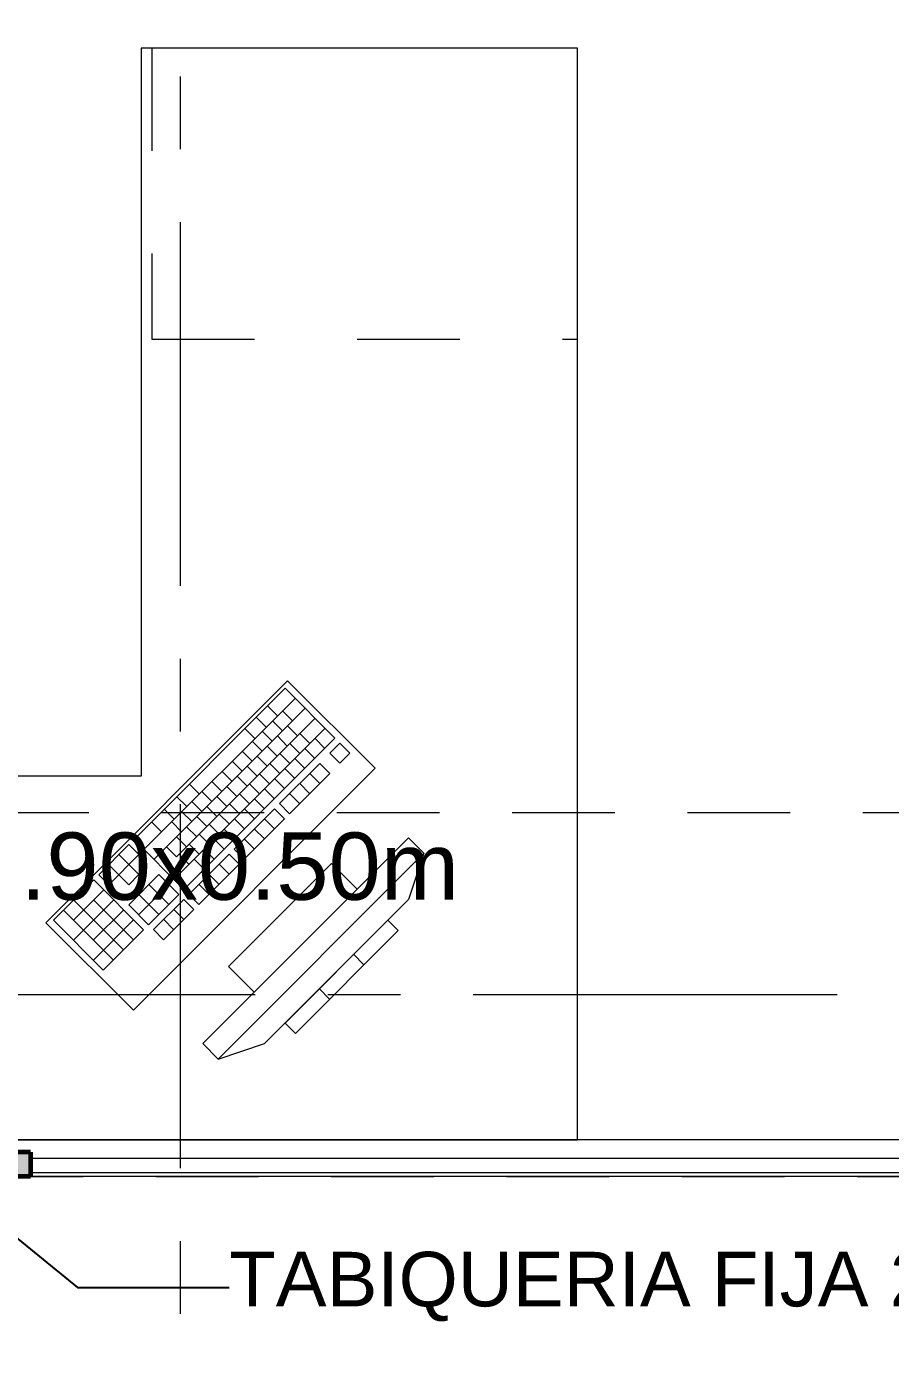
# Model space of a CAD drawing. Header units: inches. Extents: x -38 to 5698, y -33 to 92.
# Drawn here: x 131.331 to 132.519, y 29.449 to 31.279 of the extents above; entities that cross this region are included whole.
import ezdxf

# ---------------------------------------------------------------- set-up
doc = ezdxf.new("R2010")
doc.units = ezdxf.units.IN
doc.header["$MEASUREMENT"] = 0
doc.set_wipeout_variables(frame=1)
for name, pattern in [('Hidden Line', [0.195611, 0.141111, -0.0545]), ('Punto & Raya', [0.65, 0.5, -0.075, 0, -0.075]), ('Rayas', [0.282222, 0.141111, -0.141111]), ('Wipeout_Contour', [1, 0, -1])]:
    doc.linetypes.add(name, pattern=pattern)
for name, color, linetype in [('02 _ ARQ _ ALB _ Ejes Generales', 7, 'Continuous'), ('02 _ ARQ _ ZON _ Espacio.3D', 7, 'Continuous'), ('08 _ STR _ EXT _ 09 Vigas', 7, 'Continuous'), ('Acabado - Muros', 7, 'Continuous'), ('Interior - Mobiliario', 7, 'Continuous'), ('Marcador - Secciones', 251, 'Continuous'), ('Notas - Etiquetas', 251, 'Continuous')]:
    doc.layers.add(name, color=color, linetype=linetype)
doc.styles.add('Estilo_Generado_4', font='swisse.ttf')
doc.dimstyles.new('Estilo_Generado__8', dxfattribs={"dimtxt": 0.18, "dimasz": 0.0912, "dimexe": 0.18, "dimexo": 0.0625, "dimgap": 0, "dimtad": 0, "dimtih": 1, "dimtoh": 1, "dimdec": 4, "dimzin": 0, "dimdsep": 46, "dimcen": 0.09, "dimadec": 0, "dimazin": 0, "dimtfac": 1, "dimtdec": 4, "dimtmove": 0, "dimatfit": 3, "dimldrblk": 'ARROWHEAD_5', "dimfxl": 1, "dimtolj": 1, "dimtzin": 0, "dimarcsym": 0})

# ---------------------------------------------------------------- blocks, each defined once
blk = doc.blocks.new('ARROWHEAD_5')
at = {"linetype": 'Continuous', "lineweight": 0}
blk.add_hatch(color=0, dxfattribs=at).paths.add_polyline_path([(-1, 0.2679), (0, 0), (-1, -0.2679)])
at = {"color": 0, "linetype": 'Continuous', "lineweight": 0}
blk.add_line((0, 0), (-1, 0), dxfattribs=at)

msp = doc.modelspace()

# ---------------------------------------------------------------- linework, layer by layer
at = {"layer": '02 _ ARQ _ ALB _ Ejes Generales', "color": 252, "linetype": 'Punto & Raya', "lineweight": 13}
msp.add_line((98.3454, 29.95), (147.07, 29.95), dxfattribs=at)
at = {"layer": '02 _ ARQ _ ZON _ Espacio.3D', "color": 254, "linetype": 'Continuous', "lineweight": 0, "flags": 128}
for points in [[(136.57, 39.4), (130.07, 39.4), (130.07, 39), (129.57, 39), (129.57, 39.4), (129.37, 39.4), (129.37, 39.65), (126.5479, 39.65), (126.5479, 39.4), (123.07, 39.4), (123.07, 39), (122.845, 39), (122.845, 30.6), (123.07, 30.6), (123.07, 30.1999), (123.07, 29.75), (129.57, 29.75), (129.57, 30.6), (130.07, 30.6), (130.07, 29.75), (135.97, 29.75)], [(143.92, 27), (143.92, 29.7), (115.57, 29.7)]]:
    msp.add_lwpolyline(points, dxfattribs=at)
at = {"layer": '08 _ STR _ EXT _ 09 Vigas', "color": 251, "linetype": 'Hidden Line', "lineweight": 13}
msp.add_line((130.07, 30.2), (136.57, 30.2), dxfattribs=at)
at = {"layer": 'Interior - Mobiliario', "color": 175, "linetype": 'Rayas', "lineweight": 13}
for p, q in [((131.5036, 31.25), (131.5036, 30.85)), ((131.5036, 30.85), (132.0886, 30.85))]:
    msp.add_line(p, q, dxfattribs=at)
at = {"layer": 'Interior - Mobiliario', "color": 175, "linetype": 'Continuous', "lineweight": 13}
for p, q in [((131.6866, 30.3705), (131.4789, 30.1628)), ((131.7003, 30.3567), (131.4926, 30.149)), ((131.7552, 30.3019), (131.6866, 30.3705)), ((131.7141, 30.343), (131.5063, 30.1353)), ((131.6624, 30.3462), (131.6761, 30.3325)), ((131.683, 30.3394), (131.6967, 30.3257)), ((131.7278, 30.3293), (131.5374, 30.1389)), ((131.6468, 30.3307), (131.6605, 30.3169)), ((131.6692, 30.3256), (131.6829, 30.3119)), ((131.7415, 30.3156), (131.5338, 30.1079)), ((131.5475, 30.0942), (131.7552, 30.3019)), ((131.6312, 30.3151), (131.645, 30.3014)), ((131.6553, 30.3117), (131.669, 30.298)), ((131.676, 30.305), (131.6897, 30.2912)), ((131.6898, 30.3188), (131.7035, 30.3051)), ((131.707, 30.3086), (131.7207, 30.2948)), ((131.7276, 30.3018), (131.7413, 30.288)), ((131.6276, 30.284), (131.6414, 30.2703)), ((131.6415, 30.2979), (131.6552, 30.2842)), ((131.6621, 30.2911), (131.6758, 30.2774)), ((131.6931, 30.2947), (131.7069, 30.281)), ((131.7138, 30.2879), (131.7275, 30.2742)), ((131.7621, 30.295), (131.7482, 30.2812)), ((131.7758, 30.2813), (131.7621, 30.295)), ((131.6138, 30.2702), (131.6275, 30.2565)), ((131.6483, 30.2773), (131.662, 30.2635)), ((131.6655, 30.267), (131.6792, 30.2533)), ((131.7344, 30.2673), (131.679, 30.212)), ((131.6793, 30.2809), (131.693, 30.2671)), ((131.6999, 30.2741), (131.7137, 30.2604)), ((131.7481, 30.2536), (131.7344, 30.2673)), ((131.7482, 30.2812), (131.7619, 30.2675)), ((131.7619, 30.2675), (131.7758, 30.2813)), ((131.5999, 30.2564), (131.6137, 30.2426)), ((131.6206, 30.2496), (131.6343, 30.2359)), ((131.6344, 30.2634), (131.6481, 30.2497)), ((131.6516, 30.2532), (131.6653, 30.2394)), ((131.6861, 30.2602), (131.6998, 30.2465)), ((131.6927, 30.1982), (131.7481, 30.2536)), ((131.7205, 30.2535), (131.7342, 30.2398)), ((131.5551, 30.2389), (131.5688, 30.2252)), ((131.5723, 30.2287), (131.586, 30.2149)), ((131.5861, 30.2425), (131.5998, 30.2288)), ((131.6067, 30.2357), (131.6204, 30.222)), ((131.6378, 30.2393), (131.6515, 30.2256)), ((131.6584, 30.2325), (131.6721, 30.2188)), ((131.6722, 30.2464), (131.686, 30.2327)), ((131.7067, 30.2396), (131.7204, 30.2259)), ((131.5378, 30.2216), (131.5515, 30.2079)), ((131.5584, 30.2148), (131.5721, 30.2011)), ((131.5929, 30.2219), (131.6066, 30.2082)), ((131.6101, 30.2116), (131.6238, 30.1979)), ((131.6239, 30.2255), (131.6376, 30.2118)), ((131.6445, 30.2187), (131.6583, 30.205)), ((131.679, 30.212), (131.6927, 30.1982)), ((131.6928, 30.2258), (131.7065, 30.2121)), ((131.5205, 30.2043), (131.5342, 30.1906)), ((131.5446, 30.201), (131.5583, 30.1873)), ((131.5652, 30.1942), (131.5789, 30.1805)), ((131.579, 30.208), (131.5928, 30.1943)), ((131.5962, 30.1978), (131.6099, 30.1841)), ((131.672, 30.205), (131.6167, 30.1496)), ((131.6307, 30.2048), (131.6444, 30.1911)), ((131.6858, 30.1913), (131.672, 30.205)), ((131.5031, 30.187), (131.5169, 30.1733)), ((131.5307, 30.1871), (131.5444, 30.1734)), ((131.5513, 30.1803), (131.5651, 30.1666)), ((131.5824, 30.1839), (131.5961, 30.1702)), ((131.603, 30.1771), (131.6167, 30.1634)), ((131.6169, 30.191), (131.6306, 30.1773)), ((131.6304, 30.1359), (131.6858, 30.1913)), ((131.6443, 30.1773), (131.6581, 30.1636)), ((131.6582, 30.1912), (131.6719, 30.1775)), ((131.472, 30.1558), (131.4304, 30.1143)), ((131.4857, 30.1421), (131.472, 30.1558)), ((131.4789, 30.1628), (131.5475, 30.0942)), ((131.5375, 30.1665), (131.5512, 30.1528)), ((131.5547, 30.1562), (131.5684, 30.1425)), ((131.5685, 30.1701), (131.5822, 30.1564)), ((131.8563, 30.1651), (131.5734, 29.8823)), ((131.5892, 30.1633), (131.6029, 30.1496)), ((131.6305, 30.1635), (131.6442, 30.1498)), ((131.8775, 30.1439), (131.8563, 30.1651)), ((131.4581, 30.142), (131.4719, 30.1283)), ((131.4719, 30.1283), (131.4857, 30.1421)), ((131.5237, 30.1526), (131.5374, 30.1389)), ((131.5408, 30.1424), (131.5545, 30.1287)), ((131.6097, 30.1427), (131.5543, 30.0873)), ((131.5753, 30.1494), (131.589, 30.1357)), ((131.5947, 29.8611), (131.8775, 30.1439)), ((131.6234, 30.129), (131.6097, 30.1427)), ((131.6167, 30.1496), (131.6304, 30.1359)), ((131.8775, 30.1439), (131.8563, 30.0803)), ((131.4443, 30.1281), (131.458, 30.1144)), ((131.4719, 30.1283), (131.458, 30.1144)), ((131.4856, 30.1146), (131.4719, 30.1283)), ((131.5615, 30.1356), (131.5752, 30.1219)), ((131.5681, 30.0736), (131.6234, 30.129)), ((131.5959, 30.1289), (131.6096, 30.1152)), ((131.7502, 30.1298), (131.6088, 29.9884)), ((131.7856, 30.0944), (131.7502, 30.1298)), ((131.4235, 30.1074), (131.3681, 30.052)), ((131.4921, 30.0388), (131.4235, 30.1074)), ((131.4304, 30.1143), (131.4442, 30.1006)), ((131.4442, 30.1006), (131.458, 30.1144)), ((131.458, 30.1144), (131.4717, 30.1007)), ((131.5131, 30.1147), (131.4716, 30.0731)), ((131.4717, 30.1007), (131.4856, 30.1146)), ((131.5268, 30.101), (131.4853, 30.0594)), ((131.4993, 30.1008), (131.5267, 30.0734)), ((131.5406, 30.0873), (131.5131, 30.1147)), ((131.5682, 30.1012), (131.5819, 30.0875)), ((131.582, 30.115), (131.5957, 30.1013)), ((131.4372, 30.0936), (131.3957, 30.0521)), ((131.4854, 30.087), (131.5129, 30.0596)), ((131.499, 30.0457), (131.5406, 30.0873)), ((131.5543, 30.0873), (131.5681, 30.0736)), ((131.6442, 29.953), (131.7856, 30.0944)), ((131.382, 30.0658), (131.4505, 29.9972)), ((131.451, 30.0799), (131.3956, 30.0245)), ((131.3958, 30.0797), (131.4644, 30.0111)), ((131.4647, 30.0662), (131.4231, 30.0247)), ((131.4234, 30.0798), (131.4782, 30.0249)), ((131.4716, 30.0731), (131.499, 30.0457)), ((131.5474, 30.0804), (131.5059, 30.0389)), ((131.5196, 30.0251), (131.5611, 30.0667)), ((131.5336, 30.0666), (131.5473, 30.0528)), ((131.5611, 30.0667), (131.5474, 30.0804)), ((131.8563, 30.0803), (131.6583, 29.8823)), ((131.3681, 30.052), (131.4367, 29.9834)), ((131.4784, 30.0525), (131.423, 29.9971)), ((131.5197, 30.0527), (131.5334, 30.039)), ((131.828, 30.052), (131.6866, 29.9106)), ((131.8422, 30.0379), (131.828, 30.052)), ((131.4367, 29.9834), (131.4921, 30.0388)), ((131.5059, 30.0389), (131.5196, 30.0251)), ((131.7007, 29.8964), (131.8422, 30.0379)), ((131.7809, 30.0049), (131.795, 29.9907)), ((131.6088, 29.9884), (131.6442, 29.953)), ((131.7337, 29.9577), (131.7479, 29.9436)), ((131.6866, 29.9106), (131.7007, 29.8964)), ((131.5734, 29.8823), (131.5947, 29.8611)), ((131.5947, 29.8611), (131.6583, 29.8823))]:
    msp.add_line(p, q, dxfattribs=at)
at = {"layer": 'Interior - Mobiliario', "color": 175, "linetype": 'Continuous', "lineweight": 13, "flags": 128}
msp.add_lwpolyline([(131.8103, 30.2606), (131.6901, 30.3808), (131.3578, 30.0485), (131.478, 29.9283)], close=True, dxfattribs=at)

# ---------------------------------------------------------------- texts
at = {"layer": 'Notas - Etiquetas', "color": 8, "linetype": 'Continuous', "lineweight": 13, "style": 'Estilo_Generado_4'}
for s, insert, char_height, attachment_point in [('\\A1;{\\pql;\\fSwis721 Ex BT|b0|i0|c0|p34;VIGA-103\\fSwis721 Ex BT|b0|i0|c0|p34; \\fSwis721 Ex BT|b0|i0|c0|p34;0.90\\fSwis721 Ex BT|b0|i0|c0|p34;x\\fSwis721 Ex BT|b0|i0|c0|p34;0.50\\fSwis721 Ex BT|b0|i0|c0|p34;m}', (130.6474, 30.1724), 0.0925, 1), ('\\A1;{\\pql;\\fSwis721 Ex BT|b0|i0|c0|p34;TABIQUERIA FIJA 2 (VER DETALLE)\\fSwis721 Ex BT|b0|i0|c0|p34; }', (131.6098, 29.5475), 0.075, 4)]:
    msp.add_mtext(s, dxfattribs=dict(at, insert=insert, char_height=char_height, attachment_point=attachment_point))

# ---------------------------------------------------------------- next in the draw order: wipeouts: each hides what was drawn before it
at = {"color": 254, "linetype": 'Wipeout_Contour', "lineweight": 0, "ltscale": 5065.74456}
msp.add_wipeout([(131.32, 29.75), (131.32, 29.733), (131.3365, 29.733), (131.3365, 29.7), (133.47, 29.7), (133.47, 29.75)], dxfattribs=at).dxf.layer = 'Acabado - Muros'

# ---------------------------------------------------------------- next in the draw order: linework, layer by layer
at = {"layer": 'Acabado - Muros', "color": 251, "linetype": 'Continuous', "lineweight": 13, "flags": 128}
for points in [[(133.47, 29.75), (131.32, 29.75), (130.17, 29.75)], [(133.47, 29.7), (131.3365, 29.7)]]:
    msp.add_lwpolyline(points, dxfattribs=at)
at = {"layer": 'Interior - Mobiliario', "color": 175, "linetype": 'Continuous', "lineweight": 13, "flags": 128}
msp.add_lwpolyline([(132.0886, 29.75), (132.0886, 31.25), (131.4886, 31.25), (131.4886, 30.25), (130.7886, 30.25), (130.7886, 29.75)], close=True, dxfattribs=at)

# ---------------------------------------------------------------- next in the draw order: wipeouts: each hides what was drawn before it
at = {"color": 254, "linetype": 'Wipeout_Contour', "lineweight": 0, "ltscale": 3377.941291}
msp.add_wipeout([(131.3365, 29.705), (133.47, 29.705), (133.47, 29.725), (131.3365, 29.725)], dxfattribs=at).dxf.layer = 'Acabado - Muros'

# ---------------------------------------------------------------- next in the draw order: hatches: boundary and pattern name
at = {"layer": 'Acabado - Muros', "linetype": 'Continuous', "lineweight": 0}
msp.add_hatch(color=254, dxfattribs=at).paths.add_polyline_path([(131.3035, 29.733), (131.3035, 29.7), (131.3365, 29.7), (131.3365, 29.733)])

# ---------------------------------------------------------------- next in the draw order: linework, layer by layer
at = {"layer": '08 _ STR _ EXT _ 09 Vigas', "color": 251, "linetype": 'Hidden Line', "lineweight": 13}
msp.add_line((123.07, 29.7), (136.57, 29.7), dxfattribs=at)
at = {"layer": 'Acabado - Muros', "color": 7, "linetype": 'Continuous', "lineweight": 60}
for p, q in [((131.3365, 29.733), (131.3035, 29.733)), ((131.3365, 29.733), (131.3365, 29.7)), ((131.3365, 29.7), (131.3035, 29.7))]:
    msp.add_line(p, q, dxfattribs=at)
at = {"layer": 'Acabado - Muros', "color": 7, "linetype": 'Continuous', "lineweight": 13, "flags": 128}
msp.add_lwpolyline([(131.3365, 29.705), (131.3365, 29.725), (133.47, 29.725), (133.47, 29.705)], close=True, dxfattribs=at)
at = {"layer": 'Marcador - Secciones', "color": 251, "linetype": 'Punto & Raya', "lineweight": 13}
msp.add_line((131.5425, 46.2111), (131.5425, 0.8878), dxfattribs=at)

# ---------------------------------------------------------------- next in the draw order: leaders
at = {"layer": 'Notas - Etiquetas', "color": 8, "linetype": 'Continuous', "lineweight": 13, "annotation_type": 0, "has_hookline": 1, "hookline_direction": 0, "text_width": 1.9482}
msp.add_leader([(131.195, 29.715), (131.4014, 29.5475), (131.6098, 29.5475)], dimstyle='Estilo_Generado__8', dxfattribs=at)

doc.saveas('drawing.dxf')
